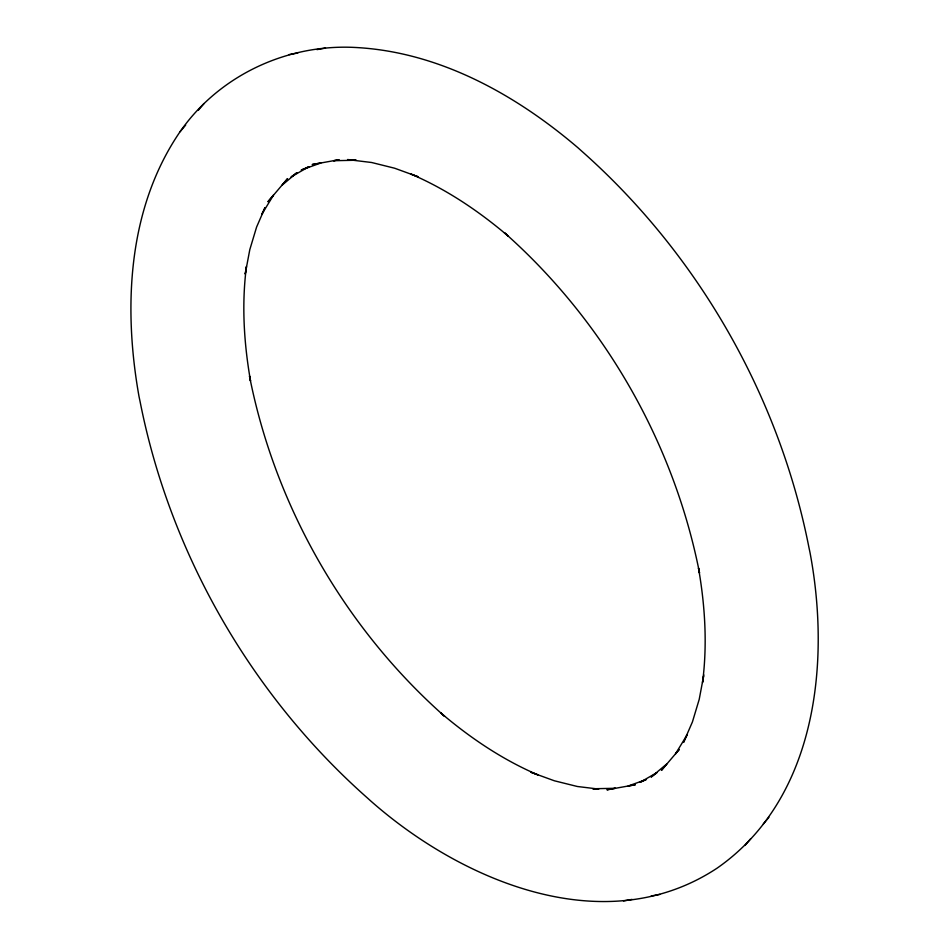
<?xml version="1.0" encoding="UTF-8"?>
<svg xmlns="http://www.w3.org/2000/svg" width="949" height="949" viewBox="0 0 949 949"><rect width="100%" height="100%" fill="white"/><g stroke="black" fill="none" stroke-linecap="round" stroke-linejoin="round"><path stroke-width="1.42" d="M703.6 676.174L702.557 682.438C707.456 644.383 705.071 605.782 698.488 568.083L699.52 572.982C673.826 442.471 603.944 320.798 504.346 232.659L508.012 235.945C478.711 211.046 446.493 189.326 411.071 174.118L418.153 176.775L394.642 168.222L371.64 162.504L347.548 159.586L356.231 160.239L333.562 160.725L339.232 159.693M703.814 674.917L699.211 699.366L692.426 721.928L683.505 742.415L687.29 734.562L675.486 753.874L679.211 749.473L661.429 770.386L667.135 763.637L651.144 777.053L656.779 772.889M264.937 207.878L256.586 227.084L249.801 249.646L245.186 274.095L246.443 266.562C241.532 304.617 243.94 343.218 250.524 380.917L249.492 376.018C275.163 506.529 345.045 628.202 444.642 716.341L440.977 713.055C470.289 737.954 502.496 759.674 537.929 774.882L530.835 772.225L554.358 780.778L577.36 786.496L598.617 789.07M264.866 207.902L261.71 214.45L273.514 195.126L267.926 201.734L287.571 178.626L281.853 185.375L296.788 172.848M180.085 131.686C127.486 208.472 123.156 307.749 139.052 396.682L140.084 401.581C169.978 553.587 251.366 695.297 367.37 797.943L371.035 801.229C461.594 881.028 605.023 942.262 717.136 868.133C816.555 798.821 830.766 662.532 809.96 552.318L808.928 547.419C779.01 395.425 697.634 253.715 581.63 151.057L577.965 147.771C515.378 94.319 438.652 51.637 354.89 47.45C286.788 43.939 219.183 75.457 180.085 131.686L185.672 125.078M198.305 110.286L204.011 103.536M744.977 845.476L750.695 838.726M763.328 823.934L768.915 817.326M296.729 172.789L291.082 176.953L308.947 166.668L301.236 170.037L320.892 162.967L312.197 164.533L337.832 159.942M656.637 772.783L640.041 782.332L646.471 779.532M645.142 779.912L628.108 786.033L635.356 784.728L606.921 789.817L615.438 788.275L592.769 788.761L598.558 789.2M289.089 54.591L297.784 53.025M316.978 49.609L325.483 48.079M623.505 900.921L632.022 899.391M651.216 895.975L659.911 894.409"/></g></svg>
